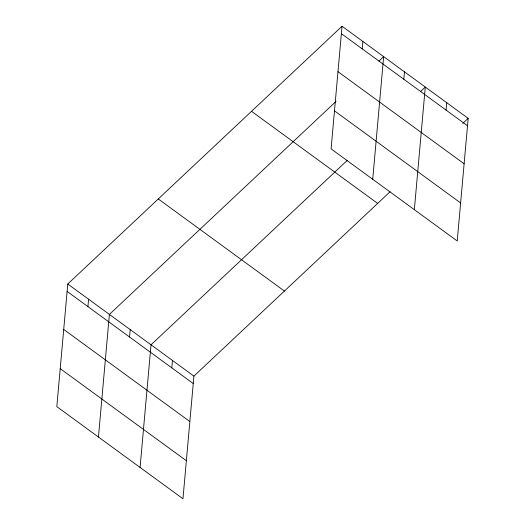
<?xml version="1.0" encoding="UTF-8"?>
<svg xmlns="http://www.w3.org/2000/svg" width="525" height="525" viewBox="0 0 525 525"><rect width="100%" height="100%" fill="white"/><g stroke="black" fill="none" stroke-linecap="round" stroke-linejoin="round"><path stroke-width="0.79" d="M342.038 26.25L331.091 148.877L457.229 240.982L468.175 118.355L342.038 26.25L67.771 284.018L56.825 406.645L182.963 498.75L193.909 376.123L390.173 191.664M87.924 306.613L88.581 299.217M98.451 437.043L109.397 314.416L336.026 101.417M129.544 337.011L130.207 329.615M140.077 467.434L151.023 344.807L347.288 160.348M171.806 367.861L172.463 360.465M362.191 48.845L362.847 41.449M372.717 179.268L383.663 56.641L378.899 61.123M403.817 79.236L404.473 71.84M414.343 209.665L425.289 87.038L420.525 91.514M446.073 110.093L446.729 102.697M462.814 123.388L468.175 118.355M341.375 33.646L467.512 125.751M337.982 71.676L464.12 163.774M334.484 110.854L460.622 202.952M251.527 111.313L377.665 203.418M158.274 198.955L284.412 291.06M67.771 284.018L193.909 376.123M67.108 291.414L193.246 383.519M63.715 329.444L189.853 421.549M60.218 368.622L186.355 460.727"/></g></svg>
